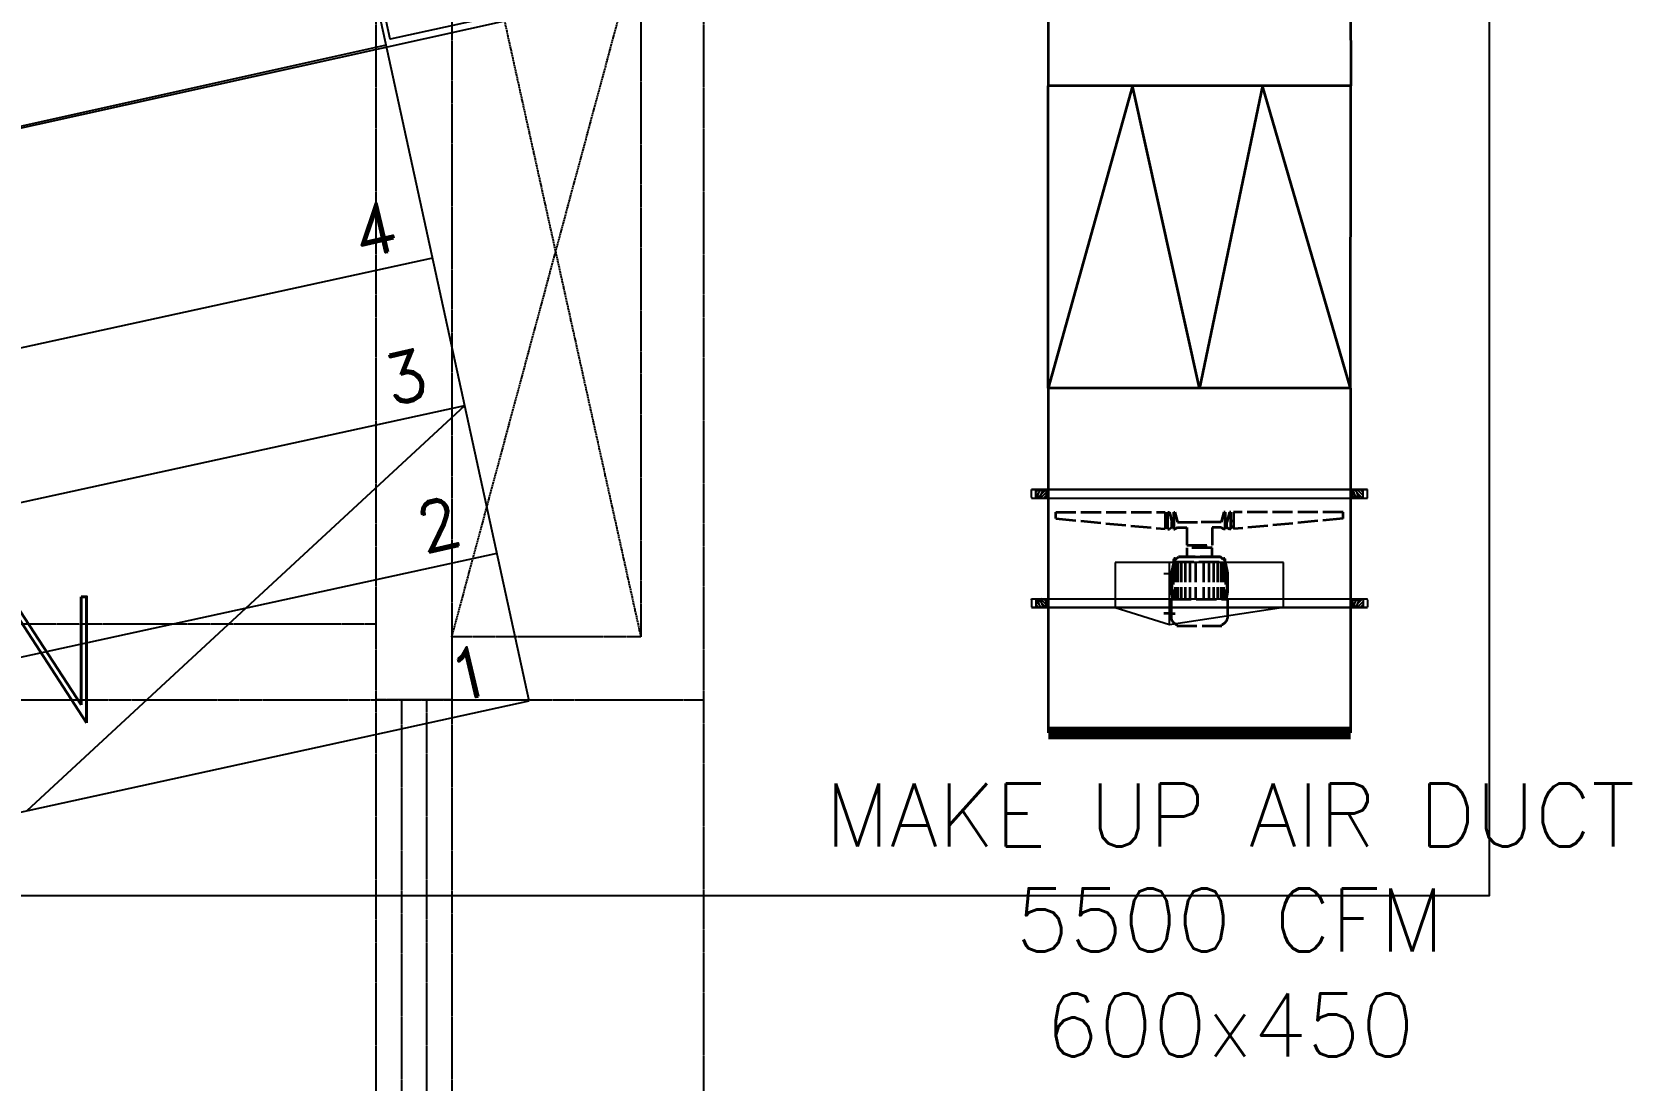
# Model space of a CAD drawing. Header units: millimetres. Extents: x -661525 to 498941, y 282148 to 1359693.
# Drawn here: x -225073 to -221898, y 662672 to 664753 of the extents above; entities that cross this region are included whole.
import ezdxf

# ---------------------------------------------------------------- set-up
doc = ezdxf.new("R2010")
doc.units = ezdxf.units.MM
doc.header["$LTSCALE"] = 2.5
doc.linetypes.add('ACAD_ISO02W100', pattern=[15, 12, -3])
doc.linetypes.add('CENTER', pattern=[2, 1.25, -0.25, 0.25, -0.25])
doc.layers.get('0').update_dxf_attribs({"linetype": 'CONTINUOUS'})
for name, color, linetype in [('A-ANNO-DIMS-100', 11, 'CONTINUOUS'), ('A-ANNO-GRID', 5, 'CENTER'), ('A-ANNO-TEXT', 7, 'CONTINUOUS'), ('A-ELEV', 8, 'CONTINUOUS'), ('A-WALL-PLAS', 8, 'CONTINUOUS'), ('CEILING', 11, 'CONTINUOUS'), ('v-ac ex.-fa fan', 91, 'CONTINUOUS'), ('v-grill', 3, 'CONTINUOUS')]:
    doc.layers.add(name, color=color, linetype=linetype)
for name, color, linetype, lineweight in [('DOORS', 10, 'CONTINUOUS', 9), ('V-ac fa duct', 51, 'CONTINUOUS', 35), ('v-ac smoke ex-fa fan', 1, 'CONTINUOUS', 35), ('v-ac smoke ex. duct', 1, 'CONTINUOUS', 35), ('V-ac-fa-ex fan', 92, 'CONTINUOUS', 35)]:
    doc.layers.add(name, color=color, linetype=linetype, lineweight=lineweight)
doc.styles.add('ROMAND', font='ROMAND')
doc.styles.get("Standard").update_dxf_attribs({"font": 'txt.shx', "height": 1})

# ---------------------------------------------------------------- blocks, each defined once
blk = doc.blocks.new('key')
at = {"color": 252}
blk.add_line((3408840.9, 663259.9), (3408840.9, 672950.4), dxfattribs=at)
for points in [[(3408190.9, 672950.4), (3408190.9, 674888.9), (3408766, 675014.3), (3408766, 675435.6), (3408916, 675435.6), (3408916, 674893.5), (3408340.9, 674768.1), (3408340.9, 672950.4), (3408190.9, 672950.4)], [(3408340.9, 674768.1), (3408715.9, 673075.4), (3408340.9, 673075.4), (3408715.9, 674466.1)], [(3408190.9, 673100.4), (3399991, 673100.4), (3399991, 672950.4), (3408190.9, 672950.4), (3408190.9, 673100.4)]]:
    blk.add_lwpolyline(points, dxfattribs=at)
for points in [[(3409416, 675435.6), (3408916, 675435.6), (3408916, 675310.6), (3409291, 675310.6), (3409291, 674591.5), (3408715.9, 674466.1), (3408715.9, 673075.4), (3408340.9, 673075.4), (3408340.9, 672950.4), (3408840.9, 672950.4), (3408840.9, 674365.4), (3409416, 674490.8)], [(3408340.9, 670150.4), (3408190.9, 670150.4), (3408190.9, 672950.4), (3408340.9, 672950.4)], [(3408290.9, 670150.4), (3408290.9, 672950.4), (3408240.9, 672950.4), (3408240.9, 670150.4)]]:
    blk.add_lwpolyline(points, close=True, dxfattribs=at)
blk = doc.blocks.new('900d')
at = {"layer": 'DOORS', "color": 8, "linetype": 'ByBlock'}
blk.add_line((-899.1, 0), (600.9, 0), dxfattribs=at)
at = {"layer": 'DOORS', "color": 84}
for p, q in [((-849.1, -100), (-827.4, -72.6)), ((-827.4, -72.6), (-201.4, -569.6)), ((529.4, -72.4), (56.4, -440.2)), ((550.9, -100), (529.4, -72.4)), ((-222.6, -597.5), (-849.1, -100)), ((77.2, -468.3), (550.9, -100)), ((-712.4, -208.6), (-690.6, -181.2)), ((-360, -488.4), (-338.2, -461))]:
    blk.add_line(p, q, dxfattribs=at)
at = {"layer": 'DOORS', "color": 4}
for p, q in [((-350.3, -476.3), (-702.7, -196.4)), ((-347.8, -473.1), (-700.3, -193.3))]:
    blk.add_line(p, q, dxfattribs=at)
at = {"layer": 'DOORS', "color": 84}
for points in [[(-839.1, 0), (-899.1, 0), (-899.1, -100), (-849.1, -100), (-849.1, -60), (-839.1, -60)], [(540.9, 0), (600.9, 0), (600.9, -100), (550.9, -100), (550.9, -60), (540.9, -60)]]:
    blk.add_lwpolyline(points, close=True, dxfattribs=at)
for centre, radius, start, end in [((-849.1, -100), 800, 321.5499, 0), ((550.9, -100), 600, 180, 217.8707)]:
    blk.add_arc(centre, radius, start, end, dxfattribs=at)
blk = doc.blocks.new('fa 450mm')
at = {"layer": 'v-ac ex.-fa fan', "linetype": 'Continuous', "ltscale": 0.2}
for p, q in [((0, 0), (-169.7, -25.8)), ((80.6, -25.7), (0, 0)), ((0, 0), (0, -92.4)), ((-169.7, -25.8), (-169.7, -92.4)), ((80.6, -92.4), (80.6, -25.7)), ((-169.7, -92.4), (80.6, -92.4)), ((0, -75.6), (8.5, -75.6))]:
    blk.add_line(p, q, dxfattribs=at)
at = {"layer": 'v-ac ex.-fa fan'}
for p, q in [((-294.6, -25.8), (205.4, -25.7)), ((205.4, -25.7), (-294.6, -25.8)), ((205.4, -25.7), (-294.6, -25.7)), ((-294.6, -36.9), (-294.6, -25.8)), ((205.4, -38.2), (-294.6, -38.2)), ((-294.5, -36.9), (-294.5, -38.2)), ((-288.2, -30.1), (-283.9, -25.7)), ((-288.2, -34.5), (-279.4, -25.7)), ((-288.2, -38.2), (-288.2, -25.7)), ((-288.2, -38.2), (-288.2, -25.7)), ((-288.2, -25.7), (-272.7, -25.7)), ((-287.5, -38.2), (-286.1, -36.9)), ((-286.1, -36.9), (-275, -25.7)), ((-283, -38.2), (-281.7, -36.9)), ((-281.7, -36.9), (-277.2, -25.7)), ((-280.8, -38.2), (-279.5, -36.9)), ((-279.5, -36.9), (-272.7, -30.1)), ((-278.6, -38.2), (-277.2, -36.9)), ((-277.2, -36.9), (-272.8, -25.7)), ((-276.4, -38.2), (-275, -36.9)), ((-275, -36.9), (-272.7, -34.5)), ((-272.7, -25.7), (-272.7, -38.2)), ((-269.6, -25.7), (-269.6, -200.8)), ((-269.6, -200.8), (-269.6, -25.7)), ((-269.6, -25.7), (-269.6, -25.7)), ((180.4, -25.7), (180.4, -200.8)), ((180.4, -25.7), (180.4, -25.7)), ((199.1, -25.7), (183.5, -25.7)), ((183.5, -25.7), (183.5, -38.2)), ((190.3, -36.9), (183.5, -30.1)), ((185.9, -36.9), (183.5, -34.5)), ((194.8, -36.9), (183.6, -25.7)), ((187.2, -38.2), (185.9, -36.9)), ((192.5, -36.9), (188.1, -25.7)), ((189.5, -38.2), (194.8, -36.9)), ((199.1, -34.5), (190.3, -25.7)), ((191.7, -38.2), (190.3, -36.9)), ((193.9, -38.2), (192.5, -36.9)), ((197, -36.9), (192.6, -25.7)), ((199.1, -30.1), (194.8, -25.7)), ((198.4, -38.2), (197, -36.9)), ((199.1, -38.2), (199.1, -25.7)), ((199.1, -38.2), (199.1, -25.7)), ((205.4, -36.9), (205.4, -25.8)), ((205.4, -36.9), (205.4, -38.2)), ((205.4, -188.3), (-294.6, -188.3)), ((-294.6, -189.6), (-294.6, -200.8)), ((-294.5, -189.6), (-294.5, -188.3)), ((-288.2, -188.3), (-288.2, -200.8)), ((-288.2, -188.3), (-288.2, -200.8)), ((-287.5, -188.3), (-286.1, -189.6)), ((-286.1, -189.6), (-275, -200.8)), ((-283, -188.3), (-281.7, -189.6)), ((-281.7, -189.6), (-277.2, -200.8)), ((-280.8, -188.3), (-279.5, -189.6)), ((-279.5, -189.6), (-272.7, -196.4)), ((-278.6, -188.3), (-277.2, -189.6)), ((-277.2, -189.6), (-272.8, -200.8)), ((-276.4, -188.3), (-275, -189.6)), ((-275, -189.6), (-272.7, -192)), ((-272.7, -200.8), (-272.7, -188.3)), ((183.5, -200.8), (183.5, -188.3)), ((190.3, -189.6), (183.5, -196.4)), ((185.9, -189.6), (183.5, -192)), ((194.8, -189.6), (183.6, -200.8)), ((187.2, -188.3), (185.9, -189.6)), ((192.5, -189.6), (188.1, -200.8)), ((189.5, -188.3), (194.8, -189.6)), ((191.7, -188.3), (190.3, -189.6)), ((193.9, -188.3), (192.5, -189.6)), ((197, -189.6), (192.6, -200.8)), ((198.4, -188.3), (197, -189.6)), ((199.1, -188.3), (199.1, -200.8)), ((199.1, -188.3), (199.1, -200.8)), ((205.4, -189.6), (205.4, -188.3)), ((205.4, -189.6), (205.4, -200.8)), ((-294.6, -200.8), (205.4, -200.8)), ((205.4, -200.8), (-294.6, -200.8)), ((205.4, -200.8), (-294.6, -200.8)), ((-288.2, -192), (-279.4, -200.8)), ((-288.2, -196.4), (-283.9, -200.8)), ((-288.2, -200.8), (-272.7, -200.8)), ((-269.6, -200.8), (-269.6, -200.8)), ((180.4, -200.8), (180.4, -200.8)), ((199.1, -200.8), (183.5, -200.8)), ((199.1, -192), (190.3, -200.8)), ((199.1, -196.4), (194.8, -200.8))]:
    blk.add_line(p, q, dxfattribs=at)
at = {"layer": 'v-ac smoke ex-fa fan', "color": 5, "linetype": 'ACAD_ISO02W100'}
for p, q in [((-78.2, 1.9), (-78.2, 0)), ((-11, 1.9), (-78.2, 1.9)), ((-11, 1.9), (-78.2, 1.9)), ((-11, 1.9), (-11, 0)), ((-86.6, -37.8), (-86.6, -9.6)), ((-2.5, -37.8), (-2.5, -9.6)), ((-86.6, -48.8), (-84.6, -37.8)), ((-2.5, -37.8), (-86.6, -37.8)), ((-2.5, -48.8), (-4.6, -37.8)), ((-86.6, -76.4), (-86.6, -48.8)), ((-86.6, -76.4), (-86.6, -48.8)), ((-2.5, -76.4), (-2.5, -48.8)), ((-2.5, -76.4), (-2.5, -48.8)), ((-82.9, -93.3), (-86.6, -76.4)), ((-82.9, -93.3), (-82.9, -97.1)), ((-6.3, -93.3), (-82.9, -93.3)), ((-6.3, -93.3), (-2.5, -76.4)), ((-6.3, -93.3), (-6.3, -97.1)), ((-82.9, -97.1), (-80.2, -97.1)), ((-82.9, -97.1), (-80.2, -97.1)), ((-82.7, -97.1), (-80.4, -97.1)), ((-82.7, -97.1), (-80.4, -97.1)), ((-82.7, -98.1), (-82.7, -97.2)), ((-82.7, -98.1), (-82.7, -97.2)), ((-82.4, -98.2), (-80.7, -98.2)), ((-82.1, -98.1), (-82.1, -97.2)), ((-81, -98.1), (-81, -97.2)), ((-80.4, -98.1), (-80.4, -97.2)), ((-80.2, -97.1), (-75.8, -100.8)), ((-75.8, -100.8), (-13.4, -100.8)), ((-13.4, -100.8), (-75.8, -100.8)), ((-25.8, -100.8), (-63.4, -100.8)), ((-63.4, -100.8), (-63.4, -114.4)), ((-63.4, -114.4), (-25.8, -114.4)), ((-63.4, -144.7), (-63.4, -118.2)), ((-25.8, -118.2), (-63.4, -118.2)), ((-54, -118.2), (-54, -114.4)), ((-25.8, -118.2), (-44.6, -118.2)), ((-25.8, -118.2), (-44.6, -118.2)), ((-35.2, -118.2), (-35.2, -114.4)), ((-25.8, -114.4), (-25.8, -100.8)), ((-25.8, -144.7), (-25.8, -118.2)), ((-9, -97.1), (-13.4, -100.8)), ((-6.3, -97.1), (-9, -97.1)), ((-6.5, -97.1), (-8.7, -97.1)), ((-6.5, -97.1), (-8.7, -97.1)), ((-8.7, -98.1), (-8.7, -97.2)), ((-6.8, -98.2), (-8.5, -98.2)), ((-8.2, -98.1), (-8.2, -97.2)), ((-7.1, -98.1), (-7.1, -97.2)), ((-6.5, -98.1), (-6.5, -97.2)), ((-6.5, -98.1), (-6.5, -97.2)), ((-258.4, -157.7), (-95.3, -142.4)), ((-95.3, -167.3), (-95.3, -142.4)), ((-91.5, -142.1), (-89.3, -142.1)), ((-91.5, -142.1), (-89.3, -142.1)), ((-91.5, -142.1), (-89.3, -142.1)), ((-91.5, -142.1), (-91.5, -167.3)), ((-85.5, -144.7), (-89.3, -142.1)), ((-83.2, -144.7), (-82.9, -142.1)), ((-82.9, -142.1), (-81, -142.1)), ((-82.9, -142.1), (-81, -142.1)), ((-82.9, -142.1), (-81, -142.1)), ((-82.9, -167.3), (-82.9, -142.1)), ((-77.2, -144.7), (-81, -142.1)), ((-11.9, -144.7), (-8.2, -142.1)), ((-6.3, -142.1), (-8.2, -142.1)), ((-6.3, -142.1), (-8.2, -142.1)), ((-6.3, -142.1), (-8.2, -142.1)), ((-6.3, -167.3), (-6.3, -142.1)), ((-5.9, -144.7), (-6.3, -142.1)), ((-3.6, -144.7), (0.1, -142.1)), ((2.4, -142.1), (0.1, -142.1)), ((2.4, -142.1), (0.1, -142.1)), ((2.4, -142.1), (0.1, -142.1)), ((2.4, -142.1), (2.4, -167.3)), ((169.3, -157.7), (6.2, -142.4)), ((6.2, -167.3), (6.2, -142.4)), ((-258.4, -157.7), (-258.4, -167.3)), ((-95.3, -145.7), (-91.5, -145.7)), ((-91.5, -154.3), (-95.3, -154.3)), ((-89.3, -167.3), (-85.5, -152.2)), ((-82.9, -154.3), (-85.9, -154.3)), ((-85.5, -144.7), (-85.5, -152.2)), ((-85.5, -145.7), (-83.2, -145.7)), ((-83.2, -144.7), (-83.2, -152.2)), ((-83.2, -152.2), (-82.9, -167.3)), ((-81, -167.3), (-77.2, -152.2)), ((-77.2, -144.7), (-63.4, -144.7)), ((-77.2, -152.2), (-44.6, -152.2)), ((-11.9, -152.2), (-44.6, -152.2)), ((-11.9, -144.7), (-25.8, -144.7)), ((-8.2, -167.3), (-11.9, -152.2)), ((-5.9, -152.2), (-6.3, -167.3)), ((-6.3, -154.3), (-3.3, -154.3)), ((-5.9, -144.7), (-5.9, -152.2)), ((-3.6, -145.7), (-5.9, -145.7)), ((-3.6, -144.7), (-3.6, -152.2)), ((0.1, -167.3), (-3.6, -152.2)), ((6.2, -145.7), (2.4, -145.7)), ((2.4, -154.3), (6.2, -154.3)), ((169.3, -157.7), (169.3, -167.3)), ((-258.4, -167.3), (-95.3, -167.3)), ((-91.5, -167.3), (-89.3, -167.3)), ((-82.9, -167.3), (-81, -167.3)), ((-6.3, -167.3), (-8.2, -167.3)), ((2.4, -167.3), (0.1, -167.3)), ((169.3, -167.3), (6.2, -167.3))]:
    blk.add_line(p, q, dxfattribs=at)
at = {"layer": 'v-ac smoke ex-fa fan', "color": 2, "linetype": 'Continuous', "ltscale": 0.2}
for p, q in [((0, -16.6), (-8.5, -16.6)), ((0, -16.6), (8.5, -16.6)), ((0, -75.6), (-8.5, -75.6))]:
    blk.add_line(p, q, dxfattribs=at)
at = {"layer": 'v-ac smoke ex-fa fan', "color": 8, "linetype": 'ACAD_ISO02W100'}
for p, q in [((-85.6, -80.9), (-85.6, -43.5)), ((-83.6, -89.9), (-83.6, -37.8)), ((-80.6, -93.3), (-80.6, -37.8)), ((-76.6, -93.3), (-76.6, -37.8)), ((-71.6, -93.3), (-71.6, -37.8)), ((-65.6, -93.3), (-65.6, -37.8)), ((-58.6, -93.3), (-58.6, -37.8)), ((-50.6, -93.3), (-50.6, -37.8)), ((-38.6, -93.3), (-38.6, -37.8)), ((-30.5, -93.3), (-30.5, -37.8)), ((-23.5, -93.3), (-23.5, -37.8)), ((-17.5, -93.3), (-17.5, -37.8)), ((-12.5, -93.3), (-12.5, -37.8)), ((-8.5, -93.3), (-8.5, -37.8)), ((-5.5, -89.9), (-5.5, -37.8)), ((-3.5, -80.9), (-3.5, -43.5))]:
    blk.add_line(p, q, dxfattribs=at)
at = {"layer": 'v-ac smoke ex-fa fan', "color": 5, "linetype": 'ACAD_ISO02W100'}
for centre, major_axis, start_param, end_param in [((-74.1, -12.1), (-9.04, 9.04), -0.464413, 0.583641), ((-15, -12.1), (9.04, 9.04), 5.699544, 6.747598), ((-82.4, -97.5), (0.32, 0.32), 0.113941, 1.456856), ((-82.4, -97.8), (0.32, 0.32), 3.255533, 4.598448), ((-81.5, -98.8), (-1.18, 1.18), -1.129389, -0.441407), ((-81.5, -96.5), (1.18, 1.18), 3.583, 4.270982), ((-80.7, -97.5), (0.32, 0.32), 0.113941, 1.456856), ((-80.7, -97.8), (0.32, 0.32), 3.255533, 4.598448), ((-8.5, -97.5), (0.32, 0.32), 0.113941, 1.456856), ((-8.5, -97.8), (0.32, 0.32), 3.255533, 4.598448), ((-7.6, -98.8), (1.18, 1.18), 0.441407, 1.129389), ((-7.6, -96.5), (1.18, 1.18), 3.583, 4.270982), ((-6.8, -97.5), (0.32, 0.32), 0.113941, 1.456856), ((-6.8, -97.8), (0.32, 0.32), 3.255533, 4.598448)]:
    blk.add_ellipse(centre, major_axis=major_axis, ratio=1, start_param=start_param, end_param=end_param, dxfattribs=at)

msp = doc.modelspace()

# ---------------------------------------------------------------- hatches: boundary and pattern name
at = {"layer": 'CEILING', "true_color": 0xd6ed82, "transparency": 33554687}
h = msp.add_hatch(dxfattribs=at)
h.set_pattern_fill('ANSI31', color=61, scale=15)
h.set_pattern_definition([(45, (-248964.734, 666321.267), (-33.67596, 33.67596), [])])
h.paths.add_polyline_path([(-224964.7, 675760.2), (-225051.7, 675760.2), (-225051.7, 675910.2), (-225271.2, 675910.2), (-225271.2, 675010.2), (-224964.7, 675010.2)])
h.paths.add_polyline_path([(-225271.2, 675910.2), (-225651.7, 675910.2), (-225651.7, 675921.2), (-228271.2, 675921.2), (-228271.2, 675010.2), (-225271.2, 675010.2)])
h.paths.add_polyline_path([(-225808.9, 675377.8), (-225808.9, 675041.3), (-227782.1, 675041.3), (-227782.1, 675377.8)], flags=16)
h.paths.add_polyline_path([(-228271.2, 675921.2), (-228427.7, 675921.2), (-228427.7, 675760.2), (-228514.7, 675760.2), (-228514.7, 675010.2), (-228271.2, 675010.2)])
h.paths.add_polyline_path([(-225271.2, 666010.2), (-225871.2, 666010.2), (-226471.2, 666010.2), (-227071.2, 666010.2), (-227671.2, 666010.2), (-228271.2, 666010.2), (-228271.2, 664601.8), (-225271.2, 665256.2)])
h.paths.add_polyline_path([(-228220.6, 665608.8), (-228220.6, 665945.3), (-226247.4, 665945.3), (-226247.4, 665608.8)], flags=16)
h.paths.add_polyline_path([(-228514.7, 666010.2), (-228639.7, 666010.2), (-228639.7, 664338.2), (-228514.7, 664365.5)])
h.paths.add_polyline_path([(-227103.4, 664673.3), (-227127.2, 664782.7), (-226371, 664947.7), (-224964.7, 665254.4), (-224964.7, 665323), (-228514.7, 664548.7), (-228514.7, 664365.5)])
h.paths.add_polyline_path([(-223714.7, 666010.2), (-223894.7, 666010.2), (-223894.7, 665556.4), (-224496, 665425.2), (-224496, 665356.7), (-224489.3, 665358.1), (-223826.7, 665502.6), (-223826.7, 665784.2), (-223720.7, 665784.2), (-223720.7, 665778.2), (-223714.7, 665778.2), (-223714.7, 665797.2), (-223714.7, 665823.2)])
h.paths.add_polyline_path([(-223714.7, 666293.6), (-223894.7, 666293.6), (-223894.7, 666010.2), (-223714.7, 666010.2)])
h.paths.add_polyline_path([(-223894.7, 666293.6), (-224396, 666293.6, -0.414214), (-224496, 666193.6), (-224496, 666010.2), (-223894.7, 666010.2)])
h.paths.add_polyline_path([(-223894.7, 666010.2), (-224496, 666010.2), (-224496, 665425.2), (-223894.7, 665556.4)], flags=17)
h.paths.add_polyline_path([(-224514.7, 666010.2), (-224964.7, 666010.2), (-224964.7, 665254.4), (-224635.8, 665326.2), (-224496, 665356.7), (-224496, 665425.2), (-224514.7, 665421.2)])
h.paths.add_polyline_path([(-224514.7, 666195.3, -0.359988), (-224596, 666293.6), (-224964.7, 666293.6), (-224964.7, 666010.2), (-224514.7, 666010.2)])
h.paths.add_polyline_path([(-224964.7, 667230.4), (-225063.7, 667230.4), (-225063.7, 667852.5), (-225271.2, 667807.3), (-225271.2, 667210.2), (-225271.2, 666610.2), (-225271.2, 666293.6), (-224964.7, 666293.6)])
h.paths.add_polyline_path([(-224514.7, 667230.4), (-224964.7, 667230.4), (-224964.7, 666293.6), (-224596, 666293.6, -0.359988), (-224514.7, 666391.8)])
h.paths.add_polyline_path([(-223894.7, 667248.2), (-224415.7, 667248.2), (-224415.7, 667230.4), (-224496, 667230.4), (-224496, 666393.6, -0.414214), (-224396, 666293.6), (-223894.7, 666293.6)])
h.paths.add_polyline_path([(-223714.7, 667221.2), (-223708.7, 667238.2), (-223664.7, 667238.2), (-223664.7, 667272.2), (-223814.7, 667272.2), (-223859, 667272.2), (-223894.7, 667272.2), (-223894.7, 666293.6), (-223714.7, 666293.6)])
h.paths.add_polyline_path([(-223826.7, 676210.2), (-224427.7, 676210.2), (-224427.7, 675921.2), (-223894.7, 675921.2), (-223894.7, 668567.9), (-224305.2, 668478.4), (-223838.7, 668478.4), (-223838.7, 668596.2), (-223720.7, 668596.2), (-223714.7, 668596.8), (-223714.7, 670960.2), (-223826.7, 670960.2), (-223826.7, 671584.2), (-223714.7, 671584.2), (-223714.7, 673360.2), (-223826.7, 673360.2), (-223826.7, 673984.2), (-223714.7, 673984.2), (-223714.7, 675760.2), (-223826.7, 675760.2)])
h.paths.add_polyline_path([(-224514.7, 675760.2), (-224964.7, 675760.2), (-224964.7, 668478.4), (-224514.7, 668478.4)])
h.paths.add_polyline_path([(-223894.7, 675921.2), (-224427.7, 675921.2), (-224427.7, 675760.2), (-224514.7, 675760.2), (-224514.7, 668478.4), (-224305.2, 668478.4), (-223894.7, 668567.9)])
h.paths.add_polyline_path([(-225063.7, 668313.1), (-225271.2, 668267.8), (-225271.2, 667807.3), (-225063.7, 667852.5)])
h.paths.add_polyline_path([(-228271.2, 667613.8), (-228514.7, 667560.7), (-228514.7, 675760.2), (-228627.7, 675760.2), (-228627.7, 673160.2), (-228627.7, 672160.2), (-228627.7, 671060.2), (-228627.7, 670060.2), (-228627.7, 668810.2), (-228627.7, 667810.2), (-228627.7, 666097.3), (-228628.3, 666010.2), (-228514.7, 666010.2), (-228514.7, 667100.1), (-228271.2, 667153.2), (-228271.2, 667210.2)])
h.paths.add_polyline_path([(-228015.9, 665552.7), (-228015.9, 665889.2), (-226451.6, 665889.2), (-226451.6, 665552.7)], flags=16)
h.paths.add_polyline_path([(-225426.9, 665220), (-225426.9, 665327.3), (-225581.4, 665327.3), (-225581.4, 665220)], flags=24)
h.paths.add_polyline_path([(-227972.6, 665537.3), (-226468.9, 665537.3), (-226468.9, 665942.9), (-227972.6, 665942.9)], flags=24)
h.paths.add_polyline_path([(-225427.5, 675654.3), (-225427.5, 675866.6), (-225582.1, 675866.6), (-225582.1, 675654.3)], flags=24)
h.paths.add_polyline_path([(-224992.2, 666485), (-224774.2, 666485), (-224774.2, 666639.6), (-224992.2, 666639.6)], flags=9)
h.paths.add_polyline_path([(-224213.9, 666485), (-223996, 666485), (-223996, 666639.6), (-224213.9, 666639.6)], flags=24)
h.paths.add_polyline_path([(-224249.5, 666653.4), (-224249.5, 666871.4), (-224404, 666871.4), (-224404, 666653.4)], flags=24)
h.paths.add_polyline_path([(-224249.5, 665722.9), (-224249.5, 665940.9), (-224404, 665940.9), (-224404, 665722.9)], flags=24)
h.paths.add_polyline_path([(-224964.7, 675010.2), (-225271.2, 675010.2), (-225271.2, 673810.2), (-225271.2, 673210.2), (-225271.2, 672610.2), (-225271.2, 672010.2), (-225271.2, 671410.2), (-225271.2, 670810.2), (-225271.2, 670210.2), (-225271.2, 669610.2), (-225271.2, 669010.2), (-225271.2, 668410.2), (-225271.2, 668267.8), (-225063.7, 668313.1), (-225063.7, 668478.4), (-224964.7, 668478.4)])
h.paths.add_polyline_path([(-228271.2, 675010.2), (-228514.7, 675010.2), (-228514.7, 667560.7), (-228271.2, 667613.8), (-228271.2, 667810.2), (-228271.2, 668410.2), (-228271.2, 669010.2), (-228271.2, 669610.2), (-228271.2, 670210.2), (-228271.2, 670810.2), (-228271.2, 671410.2), (-228271.2, 672010.2), (-228271.2, 672610.2), (-228271.2, 673210.2), (-228271.2, 673810.2)])
h.paths.add_polyline_path([(-225271.2, 666293.6), (-225271.2, 665256.2), (-224964.7, 665323), (-224964.7, 666293.6)])
h.paths.add_polyline_path([(-228271.2, 664601.8), (-228271.2, 667153.2), (-228514.7, 667100.1), (-228514.7, 664548.7)])
h.paths.add_polyline_path([(-225426.9, 665220), (-225426.9, 665327.3), (-225581.4, 665327.3), (-225581.4, 665220)], flags=24)
h.paths.add_polyline_path([(-228190.2, 665593.4), (-226253.9, 665593.4), (-226253.9, 665999), (-228190.2, 665999)], flags=24)
h.paths.add_polyline_path([(-225427.5, 675654.3), (-225427.5, 675866.6), (-225582.1, 675866.6), (-225582.1, 675654.3)], flags=24)
h.paths.add_polyline_path([(-227751.7, 675025.9), (-225815.4, 675025.9), (-225815.4, 675431.5), (-227751.7, 675431.5)], flags=24)

# ---------------------------------------------------------------- linework, layer by layer
at = {"layer": 'A-ANNO-DIMS-100'}
msp.add_lwpolyline([(-231973.4, 663039.9), (-230639.7, 663039.9), (-222180.3, 663039.9), (-222180.3, 677852.2), (-233539.7, 677852.2), (-233539.7, 676852.2), (-223184.7, 676852.2), (-223184.7, 664985.6), (-232569.7, 662907.9)], dxfattribs=at)
at = {"layer": 'A-ELEV'}
msp.add_line((-224370, 664727), (-231632.7, 663112.2), dxfattribs=at)
msp.add_line((-224370, 664727), (-231632.7, 663112.2), dxfattribs=at)
at = {"layer": 'A-WALL-PLAS'}
for p, q in [((-224086.2, 663425.6), (-224450.2, 665094.4)), ((-226271.1, 663870.2), (-224278, 664305)), ((-226207.2, 663577.1), (-224214, 664011.9)), ((-225082.7, 663208.3), (-224214, 664011.9)), ((-226143.2, 663284), (-224150.1, 663718.8)), ((-226079.3, 662990.9), (-224086.2, 663425.6))]:
    msp.add_line(p, q, dxfattribs=at)
msp.add_lwpolyline([(-223570.7, 665782.2), (-223560.7, 665782.2), (-223560.7, 665792.2), (-223194.7, 665792.2), (-223194.7, 665542.5), (-223194.7, 664993.6), (-224362.4, 664738.9), (-224440.4, 665096.5), (-224430.6, 665098.7), (-224432.7, 665108.4)], dxfattribs=at)
at = {"layer": 'V-ac fa duct'}
for p, q in [((-223056.5, 666079.5), (-223056.4, 664645.9)), ((-222456.5, 666079.5, 0), (-222456, 664645.9)), ((-222456, 664645.9), (-223056.4, 664646.1)), ((-223056.2, 664045.9), (-223056.4, 664645.9)), ((-222888.8, 664646), (-223056.2, 664046)), ((-222756.2, 664046), (-222888.8, 664646)), ((-222631.1, 664645.9), (-222756.2, 664046)), ((-222456.1, 664045.9), (-222631.1, 664645.9)), ((-222456.1, 664045.9), (-222456, 664645.9)), ((-222456.1, 664045.9), (-223056.2, 664046)), ((-223056.2, 664045.9), (-223056.2, 663362.1)), ((-222456.1, 664045.9), (-222456.1, 663362.1))]:
    msp.add_line(p, q, dxfattribs=at)
at = {"layer": 'v-ac smoke ex. duct', "linetype": 'ByBlock'}
for p, q in [((-223056.3, 663632), (-223056.2, 663362.1)), ((-222456.2, 663632), (-222456.1, 663362.1))]:
    msp.add_line(p, q, dxfattribs=at)
at = {"layer": 'v-grill', "const_width": 25}
msp.add_lwpolyline([(-223056.2, 663362.1), (-222456.1, 663362.1)], dxfattribs=at)

# ---------------------------------------------------------------- block references
at = {"layer": 'A-ANNO-GRID', "rotation": 359.9999999999999}
msp.add_blockref('key', (-3632580.8, -9522.4), dxfattribs=at)
at = {"layer": 'DOORS', "xscale": -1, "rotation": 12.27850495608488}
msp.add_blockref('900d', (-225649.2, 665105.5), dxfattribs=at)
at = {"layer": 'V-ac-fa-ex fan', "xscale": 1.333407908894855, "yscale": 1.333407908894855, "zscale": 1.333407908894855, "rotation": 180}
msp.add_blockref('fa 450mm', (-222815.7, 663577.1), dxfattribs=at)

# ---------------------------------------------------------------- texts
at = {"layer": 'A-ANNO-TEXT', "color": 0, "ltscale": 0.5, "char_height": 100, "width": 2623.643, "attachment_point": 6, "rotation": 13.0979, "style": 'ROMAND'}
for s, insert in [('\\A1;\\pxqc;{\\C6;4}', (-223117.6, 664658.9)), ('\\A1;\\pxqc;{\\C6;3}', (-223053.6, 664365.8)), ('\\A1;\\pxqc;{\\C6;2}', (-222989.7, 664072.7)), ('\\A1;\\pxqc;{\\C6;1}', (-222925.8, 663779.6))]:
    msp.add_mtext(s, dxfattribs=dict(at, insert=insert))
at = {"layer": 'A-ANNO-TEXT', "ltscale": 0.5, "insert": (-224878.1, 663507.4), "char_height": 250, "width": 1009.51, "attachment_point": 5, "style": 'ROMAND'}
msp.add_mtext('\\pxql;DN', dxfattribs=at)
at = {"layer": 'V-ac fa duct', "insert": (-221892.1, 663262.2), "char_height": 125, "width": 1607.396, "attachment_point": 3}
msp.add_mtext('\\pxqc;{\\Fromans|c0;MAKE UP AIR DUCT\\P5500 CFM\\P600x450}', dxfattribs=at)

doc.saveas('drawing.dxf')
